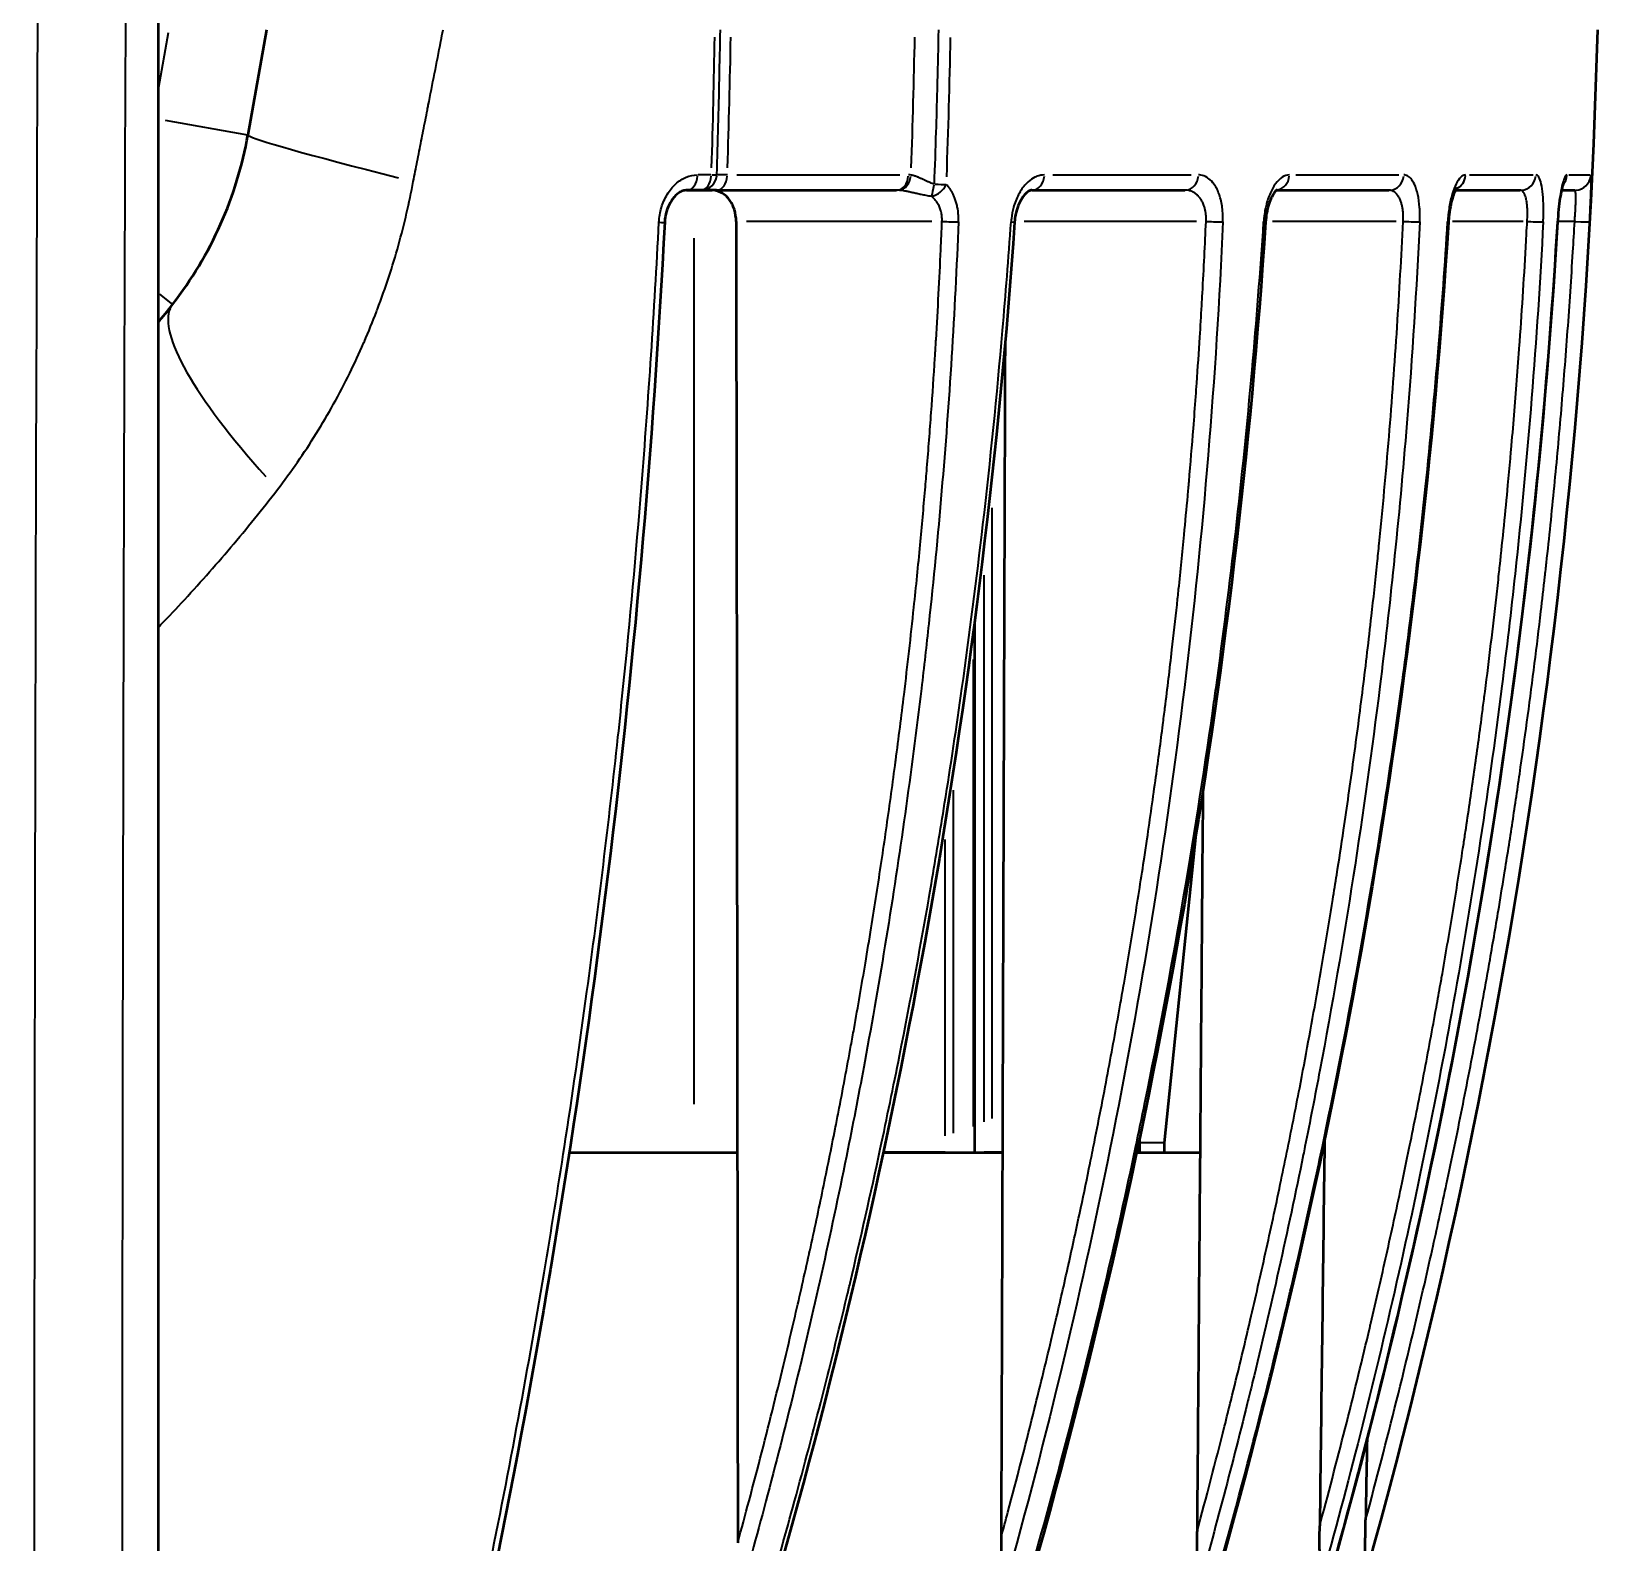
# Model space of a CAD drawing. Header units: millimetres. Extents: x 40 to 2195, y 40 to 1687.
# Drawn here: x 529.46 to 578.29, y 871.77 to 918.89 of the extents above; entities that cross this region are included whole.
import ezdxf

# ---------------------------------------------------------------- set-up
doc = ezdxf.new("R2010")
doc.units = ezdxf.units.MM
doc.header["$LTSCALE"] = 8
doc.layers.add('Visible (ISO)', color=7, linetype='Continuous', lineweight=50)
doc.layers.add('Visible Narrow (ISO)', color=7, linetype='Continuous', lineweight=35)

msp = doc.modelspace()

# ---------------------------------------------------------------- linework, layer by layer
at = {"layer": 'Visible (ISO)'}
for p, q in [((533.408, 961.526), (533.408, 816.708)), ((536.787, 918.94), (536.21, 915.667)), ((536.381, 916.639), (536.381, 916.639)), ((536.346, 916.44), (536.346, 916.44)), ((549.899, 913.94), (549.899, 913.94)), ((550.328, 913.94), (549.899, 913.94)), ((550.681, 913.94), (550.113, 913.94)), ((550.822, 913.94), (550.328, 913.94)), ((550.343, 913.941), (550.344, 913.941)), ((550.822, 913.94), (556.43, 913.94)), ((557.571, 913.941), (557.571, 913.941)), ((557.571, 913.941), (557.571, 913.941)), ((557.571, 913.941), (557.571, 913.941)), ((557.571, 913.941), (557.571, 913.941)), ((558.122, 913.941), (558.122, 913.941)), ((558.123, 913.941), (558.123, 913.941)), ((558.123, 913.941), (558.123, 913.941)), ((560.648, 913.94), (565.419, 913.94)), ((560.648, 913.94), (560.648, 913.94)), ((560.668, 913.941), (560.668, 913.941)), ((560.669, 913.941), (560.669, 913.941)), ((560.67, 913.941), (560.67, 913.941)), ((560.671, 913.941), (560.671, 913.941)), ((568.274, 913.94), (571.783, 913.94)), ((573.793, 913.94), (573.793, 913.94)), ((573.851, 913.94), (575.873, 913.94)), ((577.147, 913.94), (577.147, 913.94)), ((577.159, 913.94), (577.573, 913.94)), ((558.857, 900.431), (558.858, 883.941)), ((564.787, 884.24), (565.769, 893.863)), ((564.003, 884.354), (564.003, 883.942)), ((546.23, 883.94), (551.466, 883.94)), ((557.947, 883.941), (556.017, 883.941)), ((556.017, 883.94), (559.73, 883.94)), ((558.858, 883.941), (559.165, 883.941)), ((559.73, 883.941), (559.415, 883.941)), ((563.916, 883.94), (565.891, 883.94)), ((564.787, 883.94), (564.787, 884.24)), ((569.126, 883.94), (569.126, 883.94)), ((569.695, 883.94), (569.767, 883.94))]:
    msp.add_line(p, q, dxfattribs=at)
for centre, radius, start, end in [((380.662, 923.94), 197.688, 342.09366, 358.5507), ((524.392, 917.751), 12, 322.0747, 350), ((494.417, 941.107), 50, 321.2431, 322.0747)]:
    msp.add_arc(centre, radius, start, end, dxfattribs=at)
for centre, major_axis, ratio, start_param, end_param in [((550.114, 913.94), (-6.5, 0), 0.000035, 1.535541, 1.570646), ((550.114, 913.94), (5, 0), 0.000035, 4.666852, 4.825509), ((550.114, 913.94), (-5, 0), 0.000035, 4.753877, 4.753907), ((550.114, 913.94), (6.5, 0), 0.000035, 1.602513, 1.602533), ((550.114, 913.94), (-5, 0), 0.000035, 4.666883, 4.66696), ((557.114, 913.941), (-1.25, 0), 0.000035, 1.945177, 1.945194), ((557.114, 913.941), (1.25, 0), 0.000035, 1.196384, 1.196401), ((557.115, 913.941), (-1.25, 0), 0.000035, 1.944192, 1.944209), ((557.115, 913.941), (1.25, 0), 0.000035, 1.197369, 1.197386), ((558.317, 913.941), (-0.5, 0), 0.000035, 5.11245, 5.112478), ((558.318, 913.941), (0.5, 0), 0.000035, 4.311364, 4.311392), ((557.946, 913.941), (0.3, 0), 0.000035, 5.343538, 5.343591), ((558.316, 913.941), (-0.5, 0), 0.000035, 5.10945, 5.109478), ((558.316, 913.941), (0.5, 0), 0.000035, 4.314366, 4.314394), ((560.515, 913.941), (-0.3, 0), 0.000035, 4.181805, 4.182486), ((507.031, 913.939), (-59.998, -0.004), 0.000035, 2.676998, 2.677005), ((567.437, 912.98), (0.499, -0.033), 0.004827, 0, 0.000038), ((573.138, 912.98), (0.499, -0.031), 0.011301, 0, 0.000027), ((557.948, 883.941), (-0.3, 0), 0.000035, 1.570707, 2.592361), ((507.032, 883.939), (-60, -0.004), 0.000035, 2.592363, 2.612287), ((558.558, 883.941), (0.3, 0), 0.000035, 5.754201, 6.283699), ((559.415, 883.941), (-0.5, 0), 0.000035, 4.712238, 5.235837), ((507.032, 883.939), (60, 0.004), 0.000035, 5.959512, 5.963312), ((560.005, 872.808), (-0.135, -2.162), 0.131741, 5.13222, 5.496231)]:
    msp.add_ellipse(centre, major_axis=major_axis, ratio=ratio, start_param=start_param, end_param=end_param, dxfattribs=at)
for points, knots in [([(577.216, 914.146), (577.216, 914.146), (577.215, 914.143), (577.209, 914.13), (577.204, 914.114), (577.188, 914.063), (577.178, 914.023), (577.153, 913.915), (577.138, 913.841), (577.108, 913.661), (577.093, 913.55), (577.065, 913.304), (577.053, 913.167), (577.042, 913.003), (577.04, 912.977), (577.038, 912.95)], [0.0704513, 0.0704513, 0.0704513, 0.0704513, 0.0798868, 0.0798868, 0.0970654, 0.0970654, 0.1214124, 0.1214124, 0.1531638, 0.1531638, 0.1913859, 0.1913859, 0.2329393, 0.2329393, 0.2408391, 0.2408391, 0.2408391, 0.2408391]), ([(549.899, 913.94), (549.857, 913.94), (549.813, 913.933), (549.727, 913.903), (549.685, 913.882), (549.576, 913.809), (549.509, 913.745), (549.396, 913.594), (549.348, 913.511), (549.273, 913.331), (549.243, 913.233), (549.213, 913.07), (549.206, 913.005), (549.202, 912.941)], [0, 0, 0, 0, 0.0286931, 0.0286931, 0.052919, 0.052919, 0.0894105, 0.0894105, 0.1209194, 0.1209194, 0.151677, 0.151677, 0.1709766, 0.1709766, 0.1709766, 0.1709766]), ([(551.429, 912.967), (551.429, 913.09), (551.41, 913.219), (551.335, 913.459), (551.277, 913.568), (551.14, 913.745), (551.052, 913.821), (550.862, 913.918), (550.76, 913.94), (550.666, 913.94)], [0.0018111, 0.0018111, 0.0018111, 0.0018111, 0.0386432, 0.0386432, 0.0772864, 0.0772864, 0.1188611, 0.1188611, 0.1594999, 0.1594999, 0.1594999, 0.1594999]), ([(560.648, 913.94), (560.635, 913.94), (560.618, 913.938), (560.567, 913.919), (560.532, 913.899), (560.446, 913.827), (560.394, 913.769), (560.302, 913.63), (560.26, 913.55), (560.191, 913.375), (560.162, 913.276), (560.127, 913.1), (560.116, 913.022), (560.111, 912.945)], [0, 0, 0, 0, 0.0302821, 0.0302821, 0.0620965, 0.0620965, 0.0980894, 0.0980894, 0.1297922, 0.1297922, 0.1616119, 0.1616119, 0.1848395, 0.1848395, 0.1848395, 0.1848395]), ([(568.287, 913.95), (568.287, 913.95), (568.287, 913.95), (568.287, 913.95), (568.281, 913.947), (568.256, 913.925), (568.233, 913.901), (568.181, 913.829), (568.152, 913.781), (568.094, 913.661), (568.064, 913.587), (568.01, 913.416), (567.986, 913.317), (567.953, 913.127), (567.942, 913.037), (567.936, 912.947)], [0.0351417, 0.0351417, 0.0351417, 0.0351417, 0.0358257, 0.0358257, 0.0539023, 0.0539023, 0.0801205, 0.0801205, 0.1067006, 0.1067006, 0.1359271, 0.1359271, 0.1681499, 0.1681499, 0.1952399, 0.1952399, 0.1952399, 0.1952399]), ([(573.894, 914.013), (573.894, 914.013), (573.894, 914.012), (573.892, 914.01), (573.885, 914), (573.864, 913.966), (573.849, 913.938), (573.814, 913.861), (573.794, 913.808), (573.751, 913.674), (573.729, 913.589), (573.688, 913.396), (573.67, 913.283), (573.648, 913.096), (573.642, 913.022), (573.637, 912.948)], [0.0555617, 0.0555617, 0.0555617, 0.0555617, 0.0584411, 0.0584411, 0.0762657, 0.0762657, 0.0974302, 0.0974302, 0.1233445, 0.1233445, 0.1546975, 0.1546975, 0.1900598, 0.1900598, 0.2122338, 0.2122338, 0.2122338, 0.2122338]), ([(565.812, 871.294), (565.805, 871.419), (565.801, 871.551), (565.796, 871.824), (565.796, 871.973), (565.797, 872.12)], [0.000001, 0.000001, 0.000001, 0.000001, 0.03835382, 0.03835382, 0.08223414, 0.08223414, 0.08223414, 0.08223414]), ([(569.625, 871.294), (569.621, 871.445), (569.619, 871.605), (569.619, 871.939), (569.62, 872.122), (569.622, 872.301)], [0.000001, 0.000001, 0.000001, 0.000001, 0.0464613, 0.0464613, 0.1001517, 0.1001517, 0.1001517, 0.1001517]), ([(571.035, 871.294), (571.038, 871.485), (571.041, 871.691), (571.047, 872.085), (571.051, 872.288), (571.054, 872.486)], [0.000001, 0.000001, 0.000001, 0.000001, 0.0589584, 0.0589584, 0.1181746, 0.1181746, 0.1181746, 0.1181746])]:
    msp.add_open_spline(points, degree=3, knots=knots, dxfattribs=at)
for points in [[(549.202, 912.941), (548.481, 898.91), (546.723, 884.886), (543.987, 871.346)], [(551.429, 912.967), (551.443, 903.291), (551.455, 893.616), (551.466, 883.94)], [(560.111, 912.945), (559.124, 898.801), (556.674, 884.669), (552.821, 871.089)], [(567.936, 912.947), (566.992, 898.722), (564.545, 884.507), (560.668, 870.821)], [(573.637, 912.948), (572.738, 898.638), (570.297, 884.334), (566.395, 870.549)], [(577.038, 912.95), (576.187, 898.551), (573.753, 884.154), (569.824, 870.276)], [(559.812, 909.161), (559.786, 900.754), (559.758, 892.347), (559.73, 883.94)], [(565.979, 895.19), (565.949, 891.44), (565.92, 887.69), (565.891, 883.94)], [(569.771, 884.305), (569.77, 884.184), (569.768, 884.062), (569.767, 883.94)], [(551.466, 883.94), (551.471, 879.884), (551.476, 875.828), (551.48, 871.771)], [(559.73, 883.94), (559.717, 879.941), (559.704, 875.942), (559.69, 871.942)], [(565.891, 883.94), (565.86, 880), (565.828, 876.06), (565.797, 872.12)], [(569.767, 883.94), (569.719, 880.061), (569.67, 876.181), (569.622, 872.301)], [(571.097, 874.991), (571.082, 874.156), (571.068, 873.321), (571.054, 872.486)]]:
    msp.add_open_spline(points, degree=3, dxfattribs=at)
at = {"layer": 'Visible Narrow (ISO)'}
for p, q in [((533.724, 918.846), (533.424, 917.146)), ((533.631, 916.121), (536.201, 915.668)), ((550.636, 914.416), (550.247, 914.416)), ((551.452, 914.416), (556.531, 914.416)), ((561.298, 914.416), (565.619, 914.416)), ((568.874, 914.416), (572.087, 914.416)), ((574.295, 914.416), (576.272, 914.416)), ((577.39, 914.416), (578.056, 914.416)), ((557.526, 912.967), (551.75, 912.967)), ((560.001, 912.967), (560.001, 912.967)), ((565.78, 912.967), (560.411, 912.967)), ((567.875, 912.967), (567.875, 912.967)), ((572.006, 912.967), (568.152, 912.967)), ((573.611, 912.967), (573.611, 912.967)), ((575.966, 912.967), (573.761, 912.967)), ((577.033, 912.967), (577.033, 912.967)), ((577.543, 912.967), (577.066, 912.967)), ((550.114, 912.44), (550.115, 885.44)), ((533.45, 910.693), (533.857, 910.376)), ((559.415, 884.999), (559.414, 904.035)), ((559.165, 884.888), (559.164, 901.94)), ((558.816, 899.31), (558.817, 884.75)), ((558.203, 884.535), (558.203, 895.234)), ((557.947, 884.454), (557.947, 893.694)), ((563.988, 884.265), (563.988, 883.959)), ((564.748, 884.24), (564.043, 884.24))]:
    msp.add_line(p, q, dxfattribs=at)
msp.add_arc((550.328, 914.44), 0.5, 274.4085, 353.7588, dxfattribs=at)
for centre, major_axis, ratio, start_param, end_param in [((545.393, 867.261), (0, 453.794), 0.034923, 1.382532, 1.710643), ((420.284, 923.94), (0, 197.688), 0.66026, 4.665338, 4.685949), ((419.081, 923.94), (0, -197.188), 0.670572, 1.523626, 1.544289), ((410.769, 923.94), (0, 197.188), 0.741844, 4.6652, 4.685881), ((409.697, 923.94), (0, 197.688), 0.751038, 4.663911, 4.685874), ((547.597, 912.986), (-11.387, 2.681), 0.024172, 0.051181, 0.947731), ((549.899, 914.44), (0, -0.5), 0.654912, 0.07613, 1.44647), ((550.328, 914.44), (0, -0.5), 0.660257, 0.076131, 1.446471), ((550.328, 914.44), (0.5, -0.016), 0.036082, 5.476841, 6.239748), ((550.822, 914.44), (0, -0.5), 0.670582, 0.076133, 1.446355), ((556.43, 914.44), (0, -0.5), 0.74083, 0.076124, 1.446354), ((556.51, 914.437), (-0.048, -0.498), 0.742381, 0.177516, 1.519498), ((556.704, 912.567), (0.175, 1.846), 0.669971, 0.001902, 0.060609), ((557.61, 914.145), (0.103, 0.489), 0.007786, 3.798368, 4.633899), ((557.61, 914.145), (0.366, 0.341), 0.638681, 4.045488, 5.189992), ((557.61, 914.145), (0.5, -0.019), 0.032921, 4.757028, 5.519939), ((560.648, 914.44), (0, -0.5), 0.788713, 0.076125, 1.446436), ((565.419, 914.44), (0, -0.5), 0.848106, 0.07613, 1.44647), ((568.236, 914.44), (0, -0.5), 0.883172, 0.164009, 1.451073), ((571.783, 914.44), (0, -0.5), 0.927323, 0.07613, 1.44647), ((573.69, 914.44), (0, -0.5), 0.951065, 0.447144, 1.465983), ((575.873, 914.44), (0, -0.5), 0.978234, 0.07613, 1.44647), ((576.837, 914.44), (0, 0.5), 0.990239, 3.998111, 4.629117), ((577.573, 914.44), (0, -0.5), 0.999398, 0.07613, 1.44647), ((556.454, 913.869), (-0.262, 0.007), 0.271503, 4.553306, 4.795461), ((548.703, 912.967), (0.499, -0.026), 0.029633, 5.452722, 6.239453), ((557.984, 912.98), (0.5, -0.02), 0.038668, 4.491372, 5.513897), ((559.612, 912.98), (0.499, -0.035), 0.002385, 5.636837, 6.249121), ((566.174, 912.98), (0.5, -0.022), 0.035132, 4.582978, 5.683769), ((567.437, 912.98), (0.499, -0.033), 0.004827, 0.025358, 0.481134), ((572.273, 912.98), (0.499, -0.024), 0.031283, 4.674575, 5.853593), ((573.138, 912.98), (0.499, -0.031), 0.011301, 0.016647, 0.315808), ((576.098, 912.98), (0.499, -0.026), 0.027042, 4.766152, 6.023345), ((576.539, 912.98), (0.499, -0.03), 0.017116, 0.007914, 0.150369), ((577.535, 912.98), (0.499, -0.028), 0.022342, 4.857701, 6.192979), ((542.293, 903.105), (-8.417, 7.293), 0.223749, 0.06691, 1.061414)]:
    msp.add_ellipse(centre, major_axis=major_axis, ratio=ratio, start_param=start_param, end_param=end_param, dxfattribs=at)
for points, knots in [([(532.622, 959.691), (532.566, 952.112), (532.518, 944.5), (532.476, 936.853), (532.476, 936.776), (532.475, 936.698), (532.475, 936.621), (532.433, 928.895), (532.398, 921.132), (532.37, 913.348), (532.365, 911.916), (532.36, 910.484), (532.355, 909.052), (532.335, 902.692), (532.319, 896.32), (532.308, 889.939), (532.302, 886.987), (532.298, 884.032), (532.295, 881.076), (532.29, 876.208), (532.287, 871.336), (532.288, 866.464), (532.288, 861.989), (532.291, 857.514), (532.295, 853.041), (532.299, 849.689), (532.304, 846.338), (532.31, 842.989), (532.322, 837.004), (532.337, 831.025), (532.357, 825.059), (532.363, 823.231), (532.369, 821.403), (532.376, 819.577), (532.404, 812.11), (532.438, 804.667), (532.478, 797.241), (532.48, 796.926), (532.482, 796.61), (532.484, 796.295)], [0.0000012, 0.0000012, 0.0000012, 0.0000012, 0.1414246, 0.1414246, 0.1414246, 0.1428571, 0.1428571, 0.1428571, 0.2857143, 0.2857143, 0.2857143, 0.3119807, 0.3119807, 0.3119807, 0.4285714, 0.4285714, 0.4285714, 0.482534, 0.482534, 0.482534, 0.5714286, 0.5714286, 0.5714286, 0.6530896, 0.6530896, 0.6530896, 0.7142857, 0.7142857, 0.7142857, 0.8236304, 0.8236304, 0.8236304, 0.8571429, 0.8571429, 0.8571429, 0.9941772, 0.9941772, 0.9941772, 0.9999988, 0.9999988, 0.9999988, 0.9999988]), ([(541.366, 914.209), (541.405, 914.415), (541.446, 914.624), (541.487, 914.837), (541.528, 915.046), (541.57, 915.259), (541.613, 915.475), (541.655, 915.686), (541.697, 915.901), (541.741, 916.119), (541.763, 916.228), (541.784, 916.338), (541.806, 916.449), (541.816, 916.495), (541.825, 916.541), (541.834, 916.587), (541.898, 916.911), (541.963, 917.242), (542.029, 917.579), (542.093, 917.907), (542.159, 918.242), (542.225, 918.583), (542.248, 918.702), (542.272, 918.821), (542.295, 918.94)], [0, 0, 0, 0, 0.1458634, 0.1458634, 0.1458634, 0.289266, 0.289266, 0.289266, 0.4295332, 0.4295332, 0.4295332, 0.5, 0.5, 0.5, 0.5290551, 0.5290551, 0.5290551, 0.7330762, 0.7330762, 0.7330762, 0.9313061, 0.9313061, 0.9313061, 1, 1, 1, 1]), ([(550.828, 914.425), (550.844, 914.938), (550.859, 915.448), (550.873, 915.943), (550.886, 916.439), (550.898, 916.92), (550.908, 917.416), (550.919, 917.913), (550.929, 918.424), (550.938, 918.94)], [0, 0, 0, 0, 0.333333, 0.333333, 0.333333, 0.666667, 0.666667, 0.666667, 1, 1, 1, 1]), ([(557.611, 914.128), (557.631, 914.678), (557.65, 915.222), (557.666, 915.75), (557.68, 916.193), (557.692, 916.625), (557.704, 917.064), (557.706, 917.148), (557.708, 917.232), (557.71, 917.317), (557.723, 917.845), (557.736, 918.39), (557.746, 918.94)], [0.0000009, 0.0000009, 0.0000009, 0.0000009, 0.3333333, 0.3333333, 0.3333333, 0.6132458, 0.6132458, 0.6132458, 0.6666667, 0.6666667, 0.6666667, 1, 1, 1, 1]), ([(537.134, 904.611), (537.347, 904.888), (537.554, 905.171), (537.755, 905.461), (537.956, 905.751), (538.151, 906.048), (538.339, 906.35), (538.526, 906.653), (538.708, 906.961), (538.882, 907.275), (539.056, 907.589), (539.223, 907.909), (539.383, 908.234), (539.534, 908.541), (539.679, 908.853), (539.816, 909.168), (539.824, 909.186), (539.832, 909.205), (539.84, 909.223), (539.973, 909.53), (540.099, 909.84), (540.218, 910.149), (540.228, 910.175), (540.238, 910.201), (540.248, 910.228), (540.375, 910.563), (540.492, 910.898), (540.601, 911.231), (540.71, 911.565), (540.811, 911.897), (540.903, 912.229), (540.996, 912.56), (541.08, 912.891), (541.157, 913.221), (541.234, 913.551), (541.304, 913.88), (541.366, 914.209)], [0, 0, 0, 0, 0.1, 0.1, 0.1, 0.2, 0.2, 0.2, 0.3, 0.3, 0.3, 0.4, 0.4, 0.4, 0.49449, 0.49449, 0.49449, 0.5, 0.5, 0.5, 0.592133, 0.592133, 0.592133, 0.6, 0.6, 0.6, 0.7, 0.7, 0.7, 0.8, 0.8, 0.8, 0.9, 0.9, 0.9, 1, 1, 1, 1]), ([(549.023, 912.939), (549.031, 913.099), (549.084, 913.401), (549.267, 913.822), (549.537, 914.153), (549.868, 914.367), (550.103, 914.416), (550.226, 914.416)], [0, 0, 0, 0, 0.2, 0.4, 0.6, 0.8, 1, 1, 1, 1]), ([(551.156, 914.416), (551.132, 914.416), (551.109, 914.416), (551.087, 914.416), (551.059, 914.417), (551.033, 914.417), (551.009, 914.417), (550.974, 914.417), (550.944, 914.418), (550.919, 914.418), (550.914, 914.419), (550.909, 914.419), (550.905, 914.419), (550.878, 914.42), (550.858, 914.42), (550.846, 914.421), (550.843, 914.422), (550.841, 914.422), (550.839, 914.422), (550.831, 914.423), (550.828, 914.424), (550.828, 914.425)], [0.0005627, 0.0005627, 0.0005627, 0.0005627, 0.1095654, 0.1095654, 0.1095654, 0.25, 0.25, 0.25, 0.4580217, 0.4580217, 0.4580217, 0.5, 0.5, 0.5, 0.75, 0.75, 0.75, 0.8055507, 0.8055507, 0.8055507, 0.9999965, 0.9999965, 0.9999965, 0.9999965]), ([(557.611, 914.128), (557.587, 914.135), (557.563, 914.143), (557.54, 914.151), (557.519, 914.159), (557.499, 914.167), (557.479, 914.175), (557.457, 914.183), (557.436, 914.192), (557.415, 914.201), (557.412, 914.202), (557.408, 914.204), (557.405, 914.205), (557.39, 914.212), (557.375, 914.218), (557.361, 914.225), (557.335, 914.236), (557.31, 914.248), (557.285, 914.259), (557.275, 914.264), (557.265, 914.269), (557.255, 914.273), (557.233, 914.284), (557.211, 914.294), (557.189, 914.304), (557.186, 914.305), (557.182, 914.307), (557.179, 914.308), (557.173, 914.311), (557.167, 914.314), (557.161, 914.317), (557.139, 914.326), (557.119, 914.335), (557.099, 914.344), (557.094, 914.346), (557.09, 914.348), (557.085, 914.349), (557.082, 914.351), (557.08, 914.352), (557.077, 914.353), (557.056, 914.361), (557.037, 914.369), (557.018, 914.376), (557.013, 914.377), (557.009, 914.379), (557.004, 914.381), (556.986, 914.387), (556.969, 914.392), (556.952, 914.397), (556.947, 914.398), (556.943, 914.4), (556.938, 914.401), (556.918, 914.406), (556.899, 914.41), (556.881, 914.412)], [0.0000131, 0.0000131, 0.0000131, 0.0000131, 0.0652547, 0.0652547, 0.0652547, 0.125, 0.125, 0.125, 0.1908732, 0.1908732, 0.1908732, 0.2016155, 0.2016155, 0.2016155, 0.25, 0.25, 0.25, 0.3381932, 0.3381932, 0.3381932, 0.375, 0.375, 0.375, 0.4605705, 0.4605705, 0.4605705, 0.4747497, 0.4747497, 0.4747497, 0.5, 0.5, 0.5, 0.5906451, 0.5906451, 0.5906451, 0.6112951, 0.6112951, 0.6112951, 0.625, 0.625, 0.625, 0.7220551, 0.7220551, 0.7220551, 0.7478253, 0.7478253, 0.7478253, 0.8452726, 0.8452726, 0.8452726, 0.875, 0.875, 0.875, 0.9992101, 0.9992101, 0.9992101, 0.9992101]), ([(558.362, 912.952), (558.363, 912.986), (558.364, 913.02), (558.363, 913.087), (558.362, 913.121), (558.358, 913.187), (558.355, 913.22), (558.348, 913.282), (558.345, 913.31), (558.337, 913.355), (558.335, 913.372), (558.323, 913.435), (558.312, 913.482), (558.288, 913.57), (558.275, 913.612), (558.247, 913.69), (558.233, 913.726), (558.214, 913.77), (558.21, 913.779), (558.191, 913.819), (558.177, 913.848), (558.145, 913.905), (558.128, 913.932), (558.093, 913.986), (558.075, 914.012), (558.037, 914.061), (558.018, 914.084), (557.996, 914.108), (557.995, 914.11), (557.991, 914.114), (557.988, 914.117), (557.985, 914.12)], [0.0000004, 0.0000004, 0.0000004, 0.0000004, 0.0750041, 0.0750041, 0.1510329, 0.1510329, 0.22709, 0.22709, 0.294062, 0.294062, 0.3333333, 0.3333333, 0.4443994, 0.4443994, 0.5494671, 0.5494671, 0.6418427, 0.6418427, 0.6666667, 0.6666667, 0.7478704, 0.7478704, 0.8284766, 0.8284766, 0.9091207, 0.9091207, 0.9850833, 0.9850833, 0.9897647, 0.9897647, 1, 1, 1, 1]), ([(561.041, 914.416), (560.962, 914.416), (560.884, 914.402), (560.786, 914.364), (560.764, 914.354), (560.67, 914.307), (560.6, 914.259), (560.509, 914.178), (560.486, 914.155), (560.376, 914.039), (560.299, 913.928), (560.168, 913.679), (560.114, 913.541), (560.045, 913.288), (560.023, 913.175), (560.005, 913.022), (560.002, 912.987), (560, 912.952)], [0, 0, 0, 0, 0.154465, 0.154465, 0.2, 0.2, 0.34728, 0.34728, 0.4, 0.4, 0.6, 0.6, 0.8, 0.8, 0.954755, 0.954755, 1, 1, 1, 1]), ([(566.602, 912.952), (566.607, 913.071), (566.605, 913.185), (566.592, 913.328), (566.589, 913.36), (566.566, 913.533), (566.536, 913.669), (566.451, 913.916), (566.397, 914.027), (566.283, 914.19), (566.227, 914.25), (566.149, 914.312), (566.129, 914.326), (566.047, 914.377), (565.982, 914.402), (565.89, 914.415), (565.866, 914.416), (565.842, 914.416)], [0.0000002, 0.0000002, 0.0000002, 0.0000002, 0.1544888, 0.1544888, 0.2, 0.2, 0.4, 0.4, 0.6, 0.6, 0.750994, 0.750994, 0.8, 0.8, 0.9503207, 0.9503207, 1, 1, 1, 1]), ([(572.739, 912.952), (572.745, 913.072), (572.745, 913.188), (572.739, 913.333), (572.737, 913.366), (572.724, 913.542), (572.705, 913.679), (572.65, 913.926), (572.615, 914.036), (572.539, 914.199), (572.501, 914.259), (572.448, 914.318), (572.436, 914.33), (572.382, 914.379), (572.337, 914.403), (572.275, 914.415), (572.26, 914.416), (572.246, 914.416)], [0.0000001, 0.0000001, 0.0000001, 0.0000001, 0.1540161, 0.1540161, 0.2, 0.2, 0.4, 0.4, 0.6, 0.6, 0.7556468, 0.7556468, 0.8, 0.8, 0.9548134, 0.9548134, 1, 1, 1, 1]), ([(576.588, 912.952), (576.596, 913.11), (576.602, 913.41), (576.582, 913.824), (576.533, 914.152), (576.457, 914.366), (576.396, 914.416), (576.361, 914.416)], [0, 0, 0, 0, 0.2, 0.4, 0.6, 0.8, 1, 1, 1, 1]), ([(578.034, 912.952), (578.043, 913.111), (578.058, 913.412), (578.076, 913.828), (578.086, 914.156), (578.085, 914.367), (578.078, 914.416), (578.072, 914.416)], [0, 0, 0, 0, 0.2, 0.4, 0.6, 0.8, 1, 1, 1, 1]), ([(557.528, 913.743), (557.468, 913.752), (557.353, 913.772), (557.2, 913.803), (557.061, 913.833), (556.937, 913.861), (556.826, 913.885), (556.728, 913.905), (556.641, 913.921), (556.566, 913.932), (556.521, 913.936), (556.5, 913.938)], [0.0000011, 0.0000011, 0.0000011, 0.0000011, 0.1111111, 0.2222222, 0.3333333, 0.4444444, 0.5555556, 0.6666667, 0.7777778, 0.8888889, 0.9999999, 0.9999999, 0.9999999, 0.9999999]), ([(557.846, 912.967), (557.849, 913.006), (557.849, 913.046), (557.845, 913.125), (557.841, 913.164), (557.831, 913.221), (557.828, 913.239), (557.813, 913.304), (557.798, 913.35), (557.764, 913.435), (557.745, 913.474), (557.721, 913.516), (557.719, 913.519), (557.697, 913.557), (557.674, 913.589), (557.625, 913.65), (557.599, 913.679), (557.557, 913.719), (557.543, 913.731), (557.528, 913.743)], [0.000003, 0.000003, 0.000003, 0.000003, 0.1349316, 0.1349316, 0.2696181, 0.2696181, 0.3333333, 0.3333333, 0.5, 0.5, 0.6519945, 0.6519945, 0.6666667, 0.6666667, 0.8022671, 0.8022671, 0.9362031, 0.9362031, 0.9999748, 0.9999748, 0.9999748, 0.9999748]), ([(566.078, 912.967), (566.082, 913.023), (566.083, 913.079), (566.077, 913.169), (566.074, 913.203), (566.068, 913.244), (566.067, 913.252), (566.06, 913.295), (566.053, 913.33), (566.036, 913.397), (566.026, 913.43), (566.007, 913.481), (565.999, 913.501), (565.99, 913.522), (565.989, 913.524), (565.973, 913.56), (565.956, 913.593), (565.919, 913.654), (565.899, 913.682), (565.868, 913.721), (565.858, 913.732), (565.846, 913.745), (565.845, 913.747), (565.821, 913.773), (565.798, 913.794), (565.748, 913.834), (565.722, 913.852), (565.681, 913.875), (565.667, 913.882), (565.647, 913.892), (565.64, 913.895), (565.603, 913.91), (565.571, 913.921), (565.506, 913.935), (565.474, 913.939), (565.434, 913.94), (565.426, 913.94), (565.419, 913.94)], [0.0000008, 0.0000008, 0.0000008, 0.0000008, 0.1130638, 0.1130638, 0.183969, 0.183969, 0.2, 0.2, 0.275157, 0.275157, 0.34874, 0.34874, 0.3952504, 0.3952504, 0.4, 0.4, 0.4841747, 0.4841747, 0.563999, 0.563999, 0.6, 0.6, 0.6065271, 0.6065271, 0.6830992, 0.6830992, 0.7618067, 0.7618067, 0.8, 0.8, 0.8177937, 0.8177937, 0.9021453, 0.9021453, 0.9822186, 0.9822186, 1, 1, 1, 1]), ([(572.221, 912.967), (572.226, 913.046), (572.227, 913.126), (572.223, 913.203), (572.222, 913.218), (572.221, 913.232), (572.22, 913.247), (572.22, 913.252), (572.219, 913.258), (572.219, 913.264), (572.215, 913.304), (572.21, 913.343), (572.204, 913.381), (572.198, 913.418), (572.19, 913.454), (572.182, 913.488), (572.178, 913.503), (572.174, 913.518), (572.17, 913.532), (572.158, 913.573), (572.144, 913.612), (572.128, 913.648), (572.114, 913.682), (572.097, 913.714), (572.08, 913.742), (572.079, 913.744), (572.077, 913.746), (572.076, 913.748), (572.074, 913.752), (572.072, 913.755), (572.07, 913.758), (572.051, 913.787), (572.031, 913.812), (572.01, 913.834), (571.989, 913.856), (571.967, 913.875), (571.944, 913.89), (571.938, 913.894), (571.932, 913.898), (571.927, 913.901), (571.903, 913.915), (571.879, 913.925), (571.854, 913.931), (571.831, 913.937), (571.807, 913.94), (571.783, 913.94)], [0.0000009, 0.0000009, 0.0000009, 0.0000009, 0.1578019, 0.1578019, 0.1578019, 0.1879559, 0.1879559, 0.1879559, 0.2, 0.2, 0.2, 0.2831887, 0.2831887, 0.2831887, 0.3648694, 0.3648694, 0.3648694, 0.4, 0.4, 0.4, 0.5, 0.5, 0.5, 0.593463, 0.593463, 0.593463, 0.6, 0.6, 0.6, 0.6110888, 0.6110888, 0.6110888, 0.7055444, 0.7055444, 0.7055444, 0.8, 0.8, 0.8, 0.8226457, 0.8226457, 0.8226457, 0.915336, 0.915336, 0.915336, 1, 1, 1, 1]), ([(576.089, 912.967), (576.095, 913.05), (576.099, 913.132), (576.099, 913.226), (576.099, 913.24), (576.099, 913.258), (576.099, 913.263), (576.098, 913.312), (576.096, 913.356), (576.091, 913.44), (576.087, 913.48), (576.082, 913.525), (576.081, 913.531), (576.08, 913.538), (576.08, 913.539), (576.073, 913.589), (576.065, 913.635), (576.048, 913.704), (576.041, 913.729), (576.032, 913.756), (576.031, 913.761), (576.019, 913.796), (576.007, 913.823), (575.984, 913.863), (575.974, 913.879), (575.959, 913.896), (575.956, 913.9), (575.937, 913.918), (575.921, 913.929), (575.894, 913.939), (575.883, 913.94), (575.873, 913.94)], [0.0000001, 0.0000001, 0.0000001, 0.0000001, 0.1622754, 0.1622754, 0.1907229, 0.1907229, 0.2, 0.2, 0.2930549, 0.2930549, 0.3850514, 0.3850514, 0.4, 0.4, 0.4025855, 0.4025855, 0.5224892, 0.5224892, 0.6, 0.6, 0.6144425, 0.6144425, 0.7196864, 0.7196864, 0.8, 0.8, 0.8262783, 0.8262783, 0.9328219, 0.9328219, 1, 1, 1, 1]), ([(577.57, 912.967), (577.573, 913.01), (577.577, 913.053), (577.583, 913.139), (577.586, 913.182), (577.589, 913.239), (577.59, 913.254), (577.594, 913.315), (577.596, 913.36), (577.6, 913.446), (577.602, 913.487), (577.603, 913.531), (577.603, 913.535), (577.605, 913.573), (577.605, 913.605), (577.606, 913.666), (577.606, 913.694), (577.605, 913.732), (577.605, 913.743), (577.604, 913.785), (577.603, 913.812), (577.6, 913.858), (577.597, 913.877), (577.592, 913.906), (577.59, 913.916), (577.584, 913.932), (577.581, 913.937), (577.576, 913.94), (577.574, 913.94), (577.573, 913.94)], [0, 0, 0, 0, 0.0843638, 0.0843638, 0.168821, 0.168821, 0.2, 0.2, 0.2947903, 0.2947903, 0.3895887, 0.3895887, 0.4, 0.4, 0.4816713, 0.4816713, 0.5633205, 0.5633205, 0.6, 0.6, 0.701426, 0.701426, 0.8, 0.8, 0.8838465, 0.8838465, 0.967395, 0.967395, 1, 1, 1, 1]), ([(543.535, 870.017), (543.573, 870.202), (543.611, 870.387), (544.302, 873.756), (544.901, 876.964), (545.665, 881.499), (545.876, 882.812), (546.326, 885.733), (546.559, 887.342), (547.138, 891.59), (547.461, 894.236), (547.803, 897.413), (547.858, 897.937), (548.123, 900.531), (548.312, 902.605), (548.699, 907.429), (548.881, 910.182), (549.023, 912.939)], [0, 0, 0, 0, 0.013233, 0.013233, 0.240908, 0.240908, 0.333333, 0.333333, 0.446064, 0.446064, 0.630289, 0.630289, 0.666667, 0.666667, 0.810189, 0.810189, 1, 1, 1, 1]), ([(551.48, 871.771), (551.6, 872.209), (551.717, 872.642), (552.105, 874.096), (552.362, 875.099), (552.839, 877.019), (553.059, 877.937), (553.419, 879.492), (553.564, 880.139), (553.712, 880.808), (553.719, 880.842), (553.869, 881.523), (554.005, 882.161), (554.268, 883.428), (554.396, 884.057), (554.552, 884.849), (554.585, 885.02), (554.755, 885.897), (554.886, 886.59), (555.042, 887.448), (555.074, 887.623), (555.229, 888.49), (555.347, 889.171), (555.521, 890.21), (555.581, 890.575), (555.753, 891.641), (555.86, 892.331), (556.011, 893.34), (556.059, 893.669), (556.204, 894.676), (556.296, 895.344), (556.391, 896.055), (556.398, 896.109), (556.497, 896.861), (556.583, 897.544), (556.719, 898.673), (556.772, 899.126), (556.874, 900.03), (556.924, 900.481), (557.041, 901.591), (557.106, 902.242), (557.222, 903.464), (557.273, 904.038), (557.341, 904.829), (557.36, 905.054), (557.426, 905.865), (557.47, 906.44), (557.553, 907.582), (557.591, 908.148), (557.636, 908.858), (557.646, 909.01), (557.657, 909.198), (557.659, 909.236), (557.719, 910.238), (557.768, 911.176), (557.822, 912.382), (557.835, 912.676), (557.846, 912.967)], [0, 0, 0, 0, 0.022132, 0.022132, 0.074763, 0.074763, 0.125, 0.125, 0.161747, 0.161747, 0.163689, 0.163689, 0.20119, 0.20119, 0.239406, 0.239406, 0.25, 0.25, 0.29388, 0.29388, 0.305201, 0.305201, 0.350174, 0.350174, 0.375, 0.375, 0.423133, 0.423133, 0.446708, 0.446708, 0.495932, 0.495932, 0.5, 0.5, 0.552444, 0.552444, 0.588272, 0.588272, 0.625, 0.625, 0.679741, 0.679741, 0.729804, 0.729804, 0.75, 0.75, 0.802799, 0.802799, 0.856638, 0.856638, 0.871348, 0.871348, 0.875, 0.875, 0.969251, 0.969251, 1, 1, 1, 1]), ([(558.362, 912.952), (558.305, 911.547), (558.233, 910.144), (558.058, 907.347), (557.954, 905.953), (557.717, 903.179), (557.583, 901.799), (557.361, 899.746), (557.285, 899.073), (557.049, 897.095), (556.879, 895.793), (556.513, 893.199), (556.317, 891.906), (555.898, 889.332), (555.675, 888.051), (555.271, 885.86), (555.095, 884.949), (554.668, 882.816), (554.41, 881.596), (553.873, 879.177), (553.594, 877.978), (553.017, 875.607), (552.719, 874.434), (552.122, 872.179), (551.824, 871.096), (551.516, 870.017)], [0, 0, 0, 0, 0.0960863, 0.0960863, 0.1917614, 0.1917614, 0.2868387, 0.2868387, 0.3333333, 0.3333333, 0.4234197, 0.4234197, 0.5132293, 0.5132293, 0.6026977, 0.6026977, 0.6666667, 0.6666667, 0.7527812, 0.7527812, 0.8380183, 0.8380183, 0.9219554, 0.9219554, 1, 1, 1, 1]), ([(552.393, 870.017), (552.667, 870.964), (552.935, 871.914), (553.794, 875.046), (554.356, 877.24), (554.916, 879.587), (554.949, 879.727), (555.31, 881.257), (555.624, 882.652), (556.13, 885.016), (556.33, 885.982), (556.878, 888.734), (557.209, 890.525), (557.66, 893.151), (557.797, 893.982), (558.119, 896.008), (558.299, 897.203), (558.708, 900.101), (558.926, 901.805), (559.357, 905.527), (559.561, 907.545), (559.833, 910.695), (559.921, 911.823), (560, 912.952)], [0, 0, 0, 0, 0.0683729, 0.0683729, 0.2248749, 0.2248749, 0.2348004, 0.2348004, 0.3333333, 0.3333333, 0.401161, 0.401161, 0.5261499, 0.5261499, 0.583884, 0.583884, 0.6666667, 0.6666667, 0.7841986, 0.7841986, 0.9228005, 0.9228005, 1, 1, 1, 1]), ([(559.69, 871.942), (559.762, 872.205), (559.832, 872.466), (560.179, 873.764), (560.441, 874.78), (560.885, 876.558), (561.072, 877.331), (561.307, 878.326), (561.363, 878.563), (561.552, 879.38), (561.682, 879.951), (561.934, 881.087), (562.056, 881.651), (562.274, 882.677), (562.37, 883.14), (562.508, 883.819), (562.553, 884.037), (562.753, 885.037), (562.901, 885.804), (563.173, 887.251), (563.297, 887.934), (563.45, 888.807), (563.486, 889.01), (563.639, 889.896), (563.75, 890.566), (563.962, 891.878), (564.062, 892.52), (564.185, 893.338), (564.213, 893.526), (564.338, 894.369), (564.429, 895.012), (564.591, 896.196), (564.664, 896.74), (564.754, 897.448), (564.776, 897.621), (564.875, 898.412), (564.948, 899.015), (565.071, 900.084), (565.123, 900.553), (565.191, 901.176), (565.208, 901.336), (565.285, 902.074), (565.342, 902.639), (565.435, 903.605), (565.473, 904.012), (565.522, 904.561), (565.535, 904.709), (565.597, 905.423), (565.643, 905.975), (565.711, 906.85), (565.736, 907.181), (565.77, 907.646), (565.78, 907.784), (565.824, 908.41), (565.856, 908.888), (565.907, 909.69), (565.926, 910.019), (565.953, 910.474), (565.96, 910.603), (566.01, 911.502), (566.047, 912.248), (566.078, 912.967)], [0, 0, 0, 0, 0.0122011, 0.0122011, 0.0610458, 0.0610458, 0.1, 0.1, 0.1123375, 0.1123375, 0.1427146, 0.1427146, 0.1737718, 0.1737718, 0.2, 0.2, 0.2125958, 0.2125958, 0.2579239, 0.2579239, 0.3, 0.3, 0.3128323, 0.3128323, 0.3564162, 0.3564162, 0.4, 0.4, 0.413088, 0.413088, 0.459231, 0.459231, 0.5, 0.5, 0.5133371, 0.5133371, 0.5611729, 0.5611729, 0.6, 0.6, 0.613589, 0.613589, 0.6629788, 0.6629788, 0.7, 0.7, 0.7138372, 0.7138372, 0.7669366, 0.7669366, 0.8, 0.8, 0.8140976, 0.8140976, 0.8642643, 0.8642643, 0.9, 0.9, 0.9143097, 0.9143097, 1, 1, 1, 1]), ([(566.602, 912.952), (566.39, 908.095), (565.99, 903.254), (565.404, 898.438), (564.819, 893.621), (564.047, 888.83), (563.094, 884.087), (562.141, 879.345), (561.006, 874.652), (559.693, 870.017)], [0, 0, 0, 0, 0.3333333, 0.3333333, 0.3333333, 0.6666667, 0.6666667, 0.6666667, 1, 1, 1, 1]), ([(560.37, 870.017), (560.465, 870.348), (560.559, 870.678), (560.653, 871.01), (561.057, 872.439), (561.445, 873.873), (561.817, 875.312), (562.224, 876.886), (562.613, 878.466), (562.983, 880.051), (563.296, 881.395), (563.596, 882.742), (563.882, 884.094), (563.981, 884.561), (564.079, 885.029), (564.174, 885.497), (564.588, 887.522), (564.972, 889.554), (565.324, 891.592), (565.676, 893.625), (565.997, 895.665), (566.288, 897.709), (566.322, 897.951), (566.356, 898.194), (566.39, 898.436), (566.613, 900.052), (566.817, 901.671), (567.002, 903.293), (567.194, 904.971), (567.364, 906.652), (567.514, 908.335), (567.651, 909.872), (567.771, 911.411), (567.874, 912.952)], [0, 0, 0, 0, 0.0237524, 0.0237524, 0.0237524, 0.1262562, 0.1262562, 0.1262562, 0.2383342, 0.2383342, 0.2383342, 0.3333333, 0.3333333, 0.3333333, 0.3661949, 0.3661949, 0.3661949, 0.5082401, 0.5082401, 0.5082401, 0.649873, 0.649873, 0.649873, 0.6666667, 0.6666667, 0.6666667, 0.778542, 0.778542, 0.778542, 0.8942946, 0.8942946, 0.8942946, 1, 1, 1, 1]), ([(572.739, 912.952), (572.64, 910.859), (572.506, 908.767), (572.219, 905.205), (572.083, 903.732), (571.798, 900.994), (571.654, 899.728), (571.251, 896.481), (570.974, 894.503), (570.352, 890.515), (570.006, 888.505), (569.477, 885.707), (569.322, 884.912), (569.144, 884.033), (569.127, 883.948), (568.625, 881.481), (568.095, 879.111), (567.469, 876.539), (567.416, 876.325), (566.859, 874.07), (566.321, 872.039), (565.749, 870.017)], [0, 0, 0, 0, 0.1440248, 0.1440248, 0.2457199, 0.2457199, 0.3333333, 0.3333333, 0.4706722, 0.4706722, 0.6109496, 0.6109496, 0.6666667, 0.6666667, 0.6726829, 0.6726829, 0.8399572, 0.8399572, 0.8551291, 0.8551291, 1, 1, 1, 1]), ([(565.797, 872.12), (566.086, 873.185), (566.372, 874.278), (566.723, 875.671), (566.791, 875.944), (567.061, 877.036), (567.261, 877.867), (567.619, 879.404), (567.778, 880.105), (568.09, 881.516), (568.243, 882.226), (568.463, 883.279), (568.532, 883.613), (568.735, 884.609), (568.867, 885.277), (569.179, 886.901), (569.357, 887.867), (569.702, 889.822), (569.869, 890.812), (570.072, 892.079), (570.113, 892.337), (570.225, 893.057), (570.296, 893.522), (570.473, 894.711), (570.577, 895.442), (570.778, 896.916), (570.875, 897.659), (571.062, 899.154), (571.151, 899.905), (571.297, 901.207), (571.356, 901.752), (571.435, 902.51), (571.456, 902.717), (571.586, 904.015), (571.689, 905.127), (571.876, 907.381), (571.96, 908.522), (572.106, 910.76), (572.168, 911.854), (572.221, 912.967)], [0, 0, 0, 0, 0.101896, 0.101896, 0.126584, 0.126584, 0.2, 0.2, 0.260136, 0.260136, 0.319321, 0.319321, 0.346617, 0.346617, 0.4, 0.4, 0.474511, 0.474511, 0.548028, 0.548028, 0.566768, 0.566768, 0.6, 0.6, 0.651192, 0.651192, 0.701836, 0.701836, 0.751606, 0.751606, 0.786789, 0.786789, 0.8, 0.8, 0.869003, 0.869003, 0.93702, 0.93702, 1, 1, 1, 1]), ([(566.213, 870.017), (566.358, 870.525), (566.502, 871.034), (566.643, 871.543), (567.143, 873.343), (567.618, 875.151), (568.067, 876.965), (568.567, 878.981), (569.036, 881.005), (569.473, 883.036), (569.551, 883.398), (569.628, 883.76), (569.704, 884.122), (570.057, 885.808), (570.389, 887.5), (570.7, 889.196), (571.044, 891.077), (571.362, 892.963), (571.653, 894.854), (571.838, 896.055), (572.011, 897.257), (572.175, 898.461), (572.244, 898.973), (572.311, 899.485), (572.377, 899.997), (572.577, 901.564), (572.759, 903.133), (572.922, 904.705), (573.071, 906.142), (573.206, 907.581), (573.324, 909.021), (573.432, 910.33), (573.527, 911.641), (573.61, 912.952)], [0, 0, 0, 0, 0.0363833, 0.0363833, 0.0363833, 0.1650146, 0.1650146, 0.1650146, 0.3078936, 0.3078936, 0.3078936, 0.3333333, 0.3333333, 0.3333333, 0.4518061, 0.4518061, 0.4518061, 0.5832221, 0.5832221, 0.5832221, 0.6666667, 0.6666667, 0.6666667, 0.7021345, 0.7021345, 0.7021345, 0.8106116, 0.8106116, 0.8106116, 0.9098151, 0.9098151, 0.9098151, 1, 1, 1, 1]), ([(576.588, 912.952), (576.494, 911.117), (576.373, 909.283), (576.081, 905.625), (575.909, 903.8), (575.585, 900.81), (575.447, 899.643), (575.082, 896.76), (574.841, 895.047), (574.317, 891.644), (574.034, 889.955), (573.479, 886.889), (573.214, 885.511), (572.604, 882.515), (572.253, 880.897), (571.517, 877.703), (571.133, 876.127), (570.34, 873.038), (569.932, 871.525), (569.505, 870.017)], [0, 0, 0, 0, 0.1264174, 0.1264174, 0.2524851, 0.2524851, 0.3333333, 0.3333333, 0.4523294, 0.4523294, 0.5701502, 0.5701502, 0.6666667, 0.6666667, 0.7805329, 0.7805329, 0.8921724, 0.8921724, 1, 1, 1, 1]), ([(569.622, 872.301), (569.631, 872.336), (569.64, 872.37), (569.935, 873.464), (570.206, 874.503), (570.716, 876.525), (570.955, 877.51), (571.193, 878.519), (571.204, 878.566), (571.385, 879.339), (571.548, 880.05), (571.862, 881.463), (572.014, 882.163), (572.247, 883.266), (572.332, 883.677), (572.427, 884.142), (572.439, 884.2), (572.598, 884.981), (572.738, 885.689), (573.007, 887.093), (573.136, 887.787), (573.302, 888.709), (573.345, 888.948), (573.399, 889.253), (573.411, 889.319), (573.544, 890.077), (573.659, 890.756), (573.88, 892.098), (573.985, 892.762), (574.107, 893.552), (574.128, 893.692), (574.161, 893.904), (574.172, 893.977), (574.273, 894.649), (574.359, 895.238), (574.524, 896.407), (574.603, 896.987), (574.701, 897.73), (574.723, 897.902), (574.755, 898.151), (574.766, 898.229), (574.905, 899.319), (575.023, 900.302), (575.157, 901.495), (575.184, 901.737), (575.219, 902.058), (575.227, 902.141), (575.282, 902.651), (575.326, 903.073), (575.411, 903.913), (575.452, 904.332), (575.517, 905.025), (575.542, 905.301), (575.575, 905.665), (575.583, 905.753), (575.622, 906.201), (575.653, 906.56), (575.713, 907.283), (575.742, 907.646), (575.799, 908.38), (575.826, 908.751), (575.86, 909.229), (575.868, 909.331), (575.91, 909.944), (575.945, 910.466), (576.009, 911.515), (576.04, 912.042), (576.075, 912.705), (576.082, 912.836), (576.089, 912.967)], [0, 0, 0, 0, 0.001766, 0.001766, 0.056693, 0.056693, 0.111111, 0.111111, 0.113803, 0.113803, 0.15494, 0.15494, 0.196884, 0.196884, 0.222222, 0.222222, 0.225849, 0.225849, 0.271026, 0.271026, 0.317045, 0.317045, 0.333333, 0.333333, 0.337888, 0.337888, 0.385493, 0.385493, 0.43399, 0.43399, 0.444444, 0.444444, 0.449933, 0.449933, 0.495276, 0.495276, 0.541533, 0.541533, 0.555556, 0.555556, 0.561962, 0.561962, 0.645306, 0.645306, 0.666667, 0.666667, 0.674049, 0.674049, 0.712544, 0.712544, 0.751626, 0.751626, 0.777778, 0.777778, 0.786161, 0.786161, 0.820333, 0.820333, 0.854611, 0.854611, 0.888889, 0.888889, 0.898081, 0.898081, 0.944106, 0.944106, 0.989049, 0.989049, 1, 1, 1, 1]), ([(578.034, 912.952), (577.887, 910.296), (577.686, 907.642), (577.331, 903.945), (577.222, 902.898), (576.979, 900.727), (576.843, 899.603), (576.396, 896.159), (576.054, 893.842), (575.26, 889.06), (574.803, 886.597), (574.078, 883.069), (573.849, 881.997), (572.794, 877.265), (571.874, 873.627), (570.851, 870.017)], [0, 0, 0, 0, 0.1830542, 0.1830542, 0.2554944, 0.2554944, 0.3333333, 0.3333333, 0.4944121, 0.4944121, 0.6666667, 0.6666667, 0.7420609, 0.7420609, 1, 1, 1, 1]), ([(571.054, 872.486), (571.391, 873.733), (571.711, 874.968), (572.324, 877.426), (572.617, 878.649), (572.983, 880.247), (573.071, 880.636), (573.302, 881.672), (573.442, 882.317), (573.746, 883.747), (573.906, 884.529), (574.217, 886.086), (574.367, 886.861), (574.656, 888.41), (574.796, 889.184), (575.027, 890.504), (575.121, 891.053), (575.274, 891.975), (575.335, 892.35), (575.482, 893.262), (575.566, 893.799), (575.729, 894.873), (575.808, 895.41), (575.962, 896.483), (576.037, 897.02), (576.182, 898.097), (576.252, 898.637), (576.389, 899.718), (576.455, 900.26), (576.561, 901.167), (576.603, 901.529), (576.659, 902.037), (576.675, 902.18), (576.776, 903.105), (576.859, 903.901), (577.015, 905.499), (577.088, 906.301), (577.226, 907.918), (577.291, 908.733), (577.41, 910.368), (577.465, 911.188), (577.534, 912.332), (577.552, 912.649), (577.57, 912.967)], [0, 0, 0, 0, 0.0864974, 0.0864974, 0.1741497, 0.1741497, 0.2024549, 0.2024549, 0.25, 0.25, 0.3085905, 0.3085905, 0.3676755, 0.3676755, 0.4275272, 0.4275272, 0.4704959, 0.4704959, 0.5, 0.5, 0.5425715, 0.5425715, 0.585199, 0.585199, 0.6276722, 0.6276722, 0.6699516, 0.6699516, 0.7117707, 0.7117707, 0.739253, 0.739253, 0.75, 0.75, 0.8085565, 0.8085565, 0.8659198, 0.8659198, 0.9226766, 0.9226766, 0.9786507, 0.9786507, 1, 1, 1, 1]), ([(533.408, 900.299), (533.654, 900.554), (533.899, 900.812), (534.14, 901.073), (534.665, 901.639), (535.177, 902.217), (535.676, 902.807), (536.175, 903.397), (536.661, 903.998), (537.134, 904.611)], [0.5079004, 0.5079004, 0.5079004, 0.5079004, 0.6, 0.6, 0.6, 0.8, 0.8, 0.8, 1, 1, 1, 1])]:
    msp.add_open_spline(points, degree=3, knots=knots, dxfattribs=at)
for points in [[(568.677, 914.416), (568.6, 914.416), (568.452, 914.367), (568.236, 914.155), (568.055, 913.824), (567.927, 913.409), (567.884, 913.11), (567.874, 912.952)], [(574.165, 914.416), (574.115, 914.416), (574.018, 914.368), (573.873, 914.157), (573.747, 913.829), (573.654, 913.413), (573.62, 913.112), (573.61, 912.952)], [(577.332, 914.416), (577.309, 914.416), (577.263, 914.368), (577.191, 914.158), (577.123, 913.83), (577.067, 913.414), (577.042, 913.112), (577.032, 912.952)], [(569.743, 870.017), (571.07, 874.68), (573.385, 884.102), (575.821, 898.454), (576.746, 908.113), (577.032, 912.952)]]:
    msp.add_open_spline(points, degree=3, dxfattribs=at)

doc.saveas('drawing.dxf')
